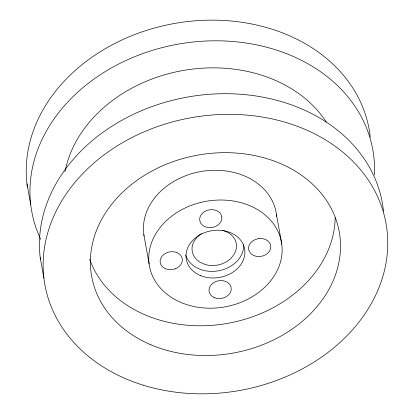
<?xml version="1.0" encoding="UTF-8"?>
<svg xmlns="http://www.w3.org/2000/svg" width="414" height="414" viewBox="0 0 414 414"><rect width="100%" height="100%" fill="white"/><g stroke="black" fill="none" stroke-linecap="round" stroke-linejoin="round"><path stroke-width="0.62" d="M276.449 214.488L281.784 244.244A67.084 53.623 -10.2 0 1 188.344 305.108A67.084 53.623 -10.2 0 1 176.214 212.987A67.084 53.623 -10.2 0 1 281.784 244.244M149.112 263.977L143.777 234.226A67.084 53.623 -10.2 0 1 204.288 171.003A67.084 53.623 -10.2 0 1 276.656 216.382M27.003 183.914L30.708 204.578M40.189 257.477L43.894 278.141M335.169 217.769A125.778 100.545 -10.2 0 1 226.308 323.593A125.778 100.545 -10.2 0 1 89.672 259.257M64.993 171.732A139.756 111.718 -10.2 0 1 180.773 70.913A139.756 111.718 -10.2 0 1 326.341 122.094M40.763 239.39A173.295 138.53 -10.2 0 1 175.008 44.717A173.295 138.53 -10.2 0 1 374.447 175.018M27.417 187.045A173.295 138.53 -10.2 0 1 181.12 22.397A173.295 138.53 -10.2 0 1 370.245 137.112M144.067 236.104A67.084 53.623 -10.2 0 1 143.865 234.852M40.427 259.35A173.295 138.53 -10.2 0 1 195.475 95.789A173.295 138.53 -10.2 0 1 383.499 211.3M201.442 233.625A22.361 17.874 -10.2 0 0 197.178 237.077L194.073 241.243A22.361 17.874 -10.2 0 0 200.029 262.212L204.935 264.411A22.361 17.874 -10.2 0 0 231.343 257.922L234.448 253.756A22.361 17.874 -10.2 0 0 228.492 232.787L223.586 230.588A22.361 17.874 -10.2 0 0 222.401 230.256M243.706 244.819A29.627 23.686 -10.2 0 1 218.344 270.828A29.627 23.686 -10.2 0 1 185.669 255.065M221.832 217.008L221.759 219.358A11.178 8.937 -10.2 0 1 211.947 227.519A11.178 8.937 -10.2 0 1 200.402 222.535L199.724 220.3A11.178 8.937 -10.2 0 1 209.608 209.789A11.178 8.937 -10.2 0 1 221.832 217.008M258.502 238.671L255.681 239.395A11.178 8.937 -10.2 0 0 248.612 249.176A11.178 8.937 -10.2 0 0 257.938 256.52L260.836 256.395A11.178 8.937 -10.2 0 0 270.725 245.89A11.178 8.937 -10.2 0 0 258.502 238.671M175.21 268.826L172.39 269.555A11.178 8.937 -10.2 0 1 160.166 262.336A11.178 8.937 -10.2 0 1 170.056 251.826L172.954 251.702A11.178 8.937 -10.2 0 1 182.279 259.045A11.178 8.937 -10.2 0 1 175.21 268.826M150.122 344.479A125.778 100.545 -10.2 0 0 340.474 248.809A125.778 100.545 -10.2 0 0 155.742 169.047A125.778 100.545 -10.2 0 0 150.122 344.479M214.24 297.573A11.178 8.937 -10.2 0 0 231.224 289.163A11.178 8.937 -10.2 0 0 214.876 281.975A11.178 8.937 -10.2 0 0 214.24 297.573M143.756 385.341A173.295 138.53 -10.2 0 0 386.997 230.086A173.295 138.53 -10.2 0 0 115.584 146.908A173.295 138.53 -10.2 0 0 143.756 385.341M200.262 275.486A29.627 23.686 -10.2 0 0 244.902 252.669A29.627 23.686 -10.2 0 0 201.178 234.179A29.627 23.686 -10.2 0 0 200.262 275.486"/></g></svg>
